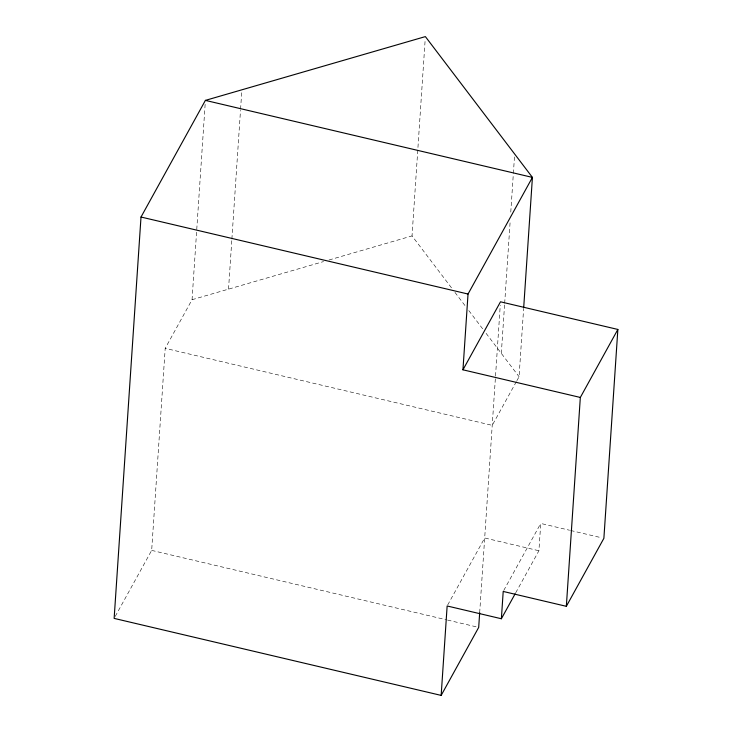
<?xml version="1.0" encoding="UTF-8"?>
<svg xmlns="http://www.w3.org/2000/svg" width="732" height="732" viewBox="0 0 732 732"><rect width="100%" height="100%" fill="white"/><g stroke="black" fill="none" stroke-linecap="round" stroke-linejoin="round"><path stroke-width="0.55" stroke-dasharray="3.66 2.75" d="M115.244 616.39L151.67 550.391L165.203 348.341L192.049 299.708L205.17 103.807M228.53 289.122L231.815 240.151M231.888 239.016L240.508 110.312M240.581 109.169L241.798 90.951M451.488 287.813L412.034 235.914L425.219 38.878M479.68 612.684L500.267 305.207M501.319 353.364L504.595 304.393M504.677 303.249L510.167 221.247M510.771 212.134L513.288 174.545M513.37 173.411L514.514 156.328M516.884 380.686L519.07 376.715L523.645 308.373M515.731 592.755L538.917 550.748L540.747 523.444L569.542 530.233M516.334 381.674L492.224 425.356L165.203 348.341M447.691 604.98L484.685 537.983L538.917 550.748M503.753 590.449L540.747 523.444M192.049 299.708L323.562 261.571M329.016 259.988L412.034 235.914M570.649 530.49L601.667 537.791M151.67 550.391L446.438 619.803M447.554 620.068L478.691 627.397M454.947 292.361L466.019 306.928M468.791 310.569L483.321 329.693M486.094 333.335L519.07 376.715"/><path stroke-width="1.1" d="M523.719 307.239L532.42 177.4L425.374 36.6L205.399 100.385L141.011 217.029L114.137 618.394L441.158 695.4L478.691 627.397L479.68 612.684M441.158 695.4L447.142 605.977L501.374 618.75L515.172 593.753M462.953 369.806L500.496 301.804L617.863 329.446L580.33 397.449L462.953 369.806L468.032 294.035L532.42 177.4L205.399 100.385M501.374 618.75L503.204 591.447L566.339 606.316L603.882 538.313L617.863 329.446M566.339 606.316L580.33 397.449M141.011 217.029L468.032 294.035"/></g></svg>
